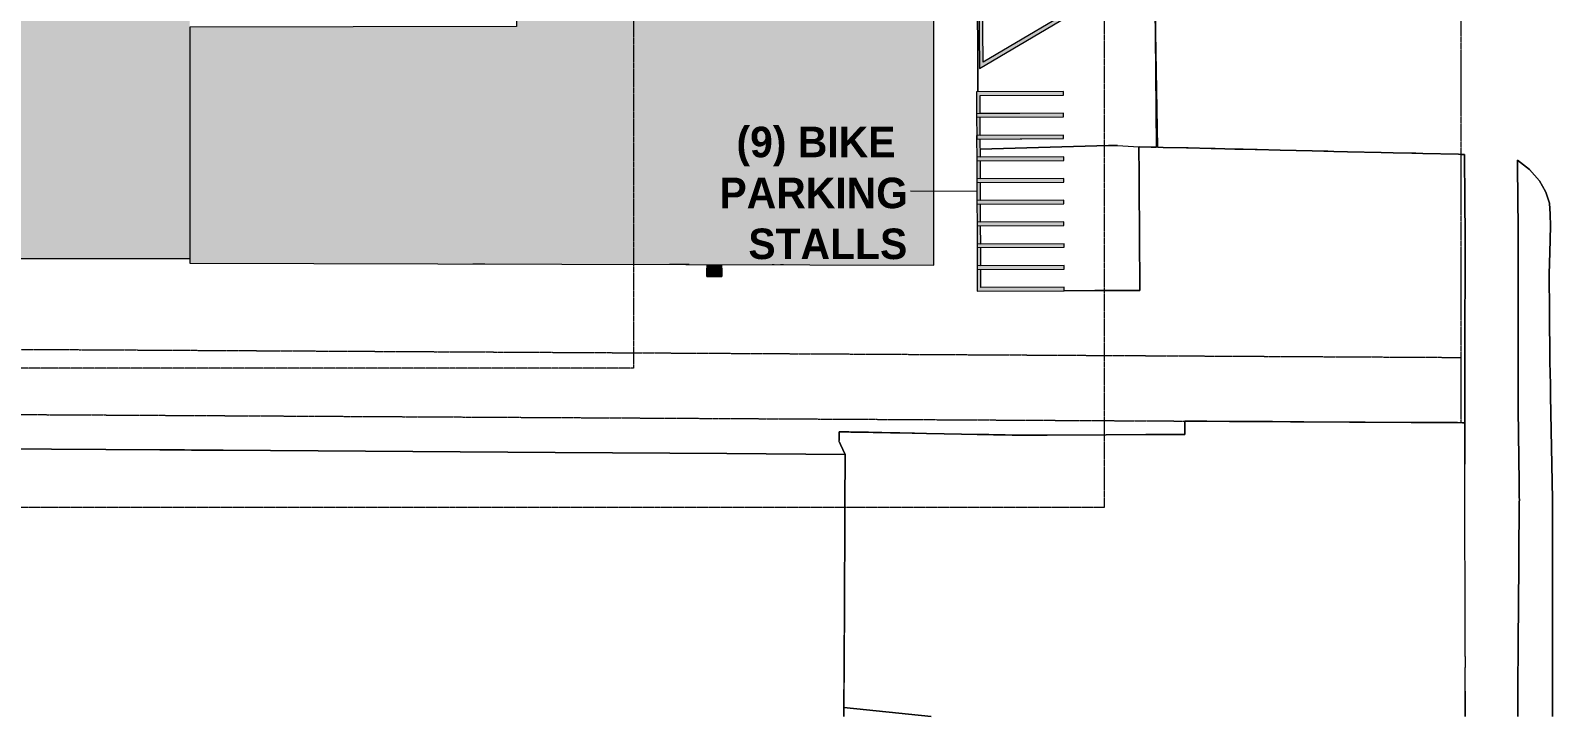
# Model space of a CAD drawing. Header units: inches. Extents: x -5728 to 634, y 9881 to 15115.
# Drawn here: x -2115 to -434, y 9881 to 10639 of the extents above; entities that cross this region are included whole.
import ezdxf

# ---------------------------------------------------------------- set-up
doc = ezdxf.new("R2010")
doc.units = ezdxf.units.IN
doc.header["$MEASUREMENT"] = 0
doc.linetypes.add('Aligning Line 1_8_', pattern=[0.25, 0.125, -0.125])
doc.linetypes.add('Double Dash 3_8_', pattern=[1, 0.375, -0.125, 0.125, -0.125, 0.125, -0.125])
for name, color, linetype, lineweight in [('A-ROOF', 132, 'Continuous', 9), ('C-PRKG', 3, 'Continuous', 9), ('C-PRKG-IDEN', 70, 'Continuous', 9), ('C-PROP-LINE', 91, 'Double Dash 3_8_', 9), ('C-TOPO', 7, 'Continuous', 9), ('E-LITE-EQPM', 33, 'Continuous', 9), ('G-ANNO-SYMB', 111, 'Aligning Line 1_8_', 9)]:
    doc.layers.add(name, color=color, linetype=linetype, lineweight=lineweight)
doc.styles.add('Century Gothic_B', font='GOTHICB.TTF', dxfattribs={"height": 33.75})

# ---------------------------------------------------------------- blocks, each defined once
blk = doc.blocks.new('Walls 1 - Walls 1-1277454-SITE PLAN')
at = {"layer": 'A-ROOF'}
blk.add_hatch(color=254, dxfattribs=at).paths.add_polyline_path([(-1117.1, 10379.2), (-1117, 11208.4), (-1069, 11208.4), (-1069, 11353), (-1117, 11353), (-1116.8, 12482.2), (-2175.1, 12482.3), (-2175.2, 12169.9), (-1958, 12169), (-1956.8, 11915.8), (-1585.5, 11918.8), (-1585.5, 11774.1), (-1577.8, 11774.1), (-1577.8, 10643), (-1938.6, 10642.4), (-1938.6, 10381.4), (-1197.1, 10379.4)], flags=0)
for p, q in [((-2175.1, 12482.3), (-2175.2, 12169.9)), ((-1116.8, 12482.2), (-2175.1, 12482.3)), ((-1117, 11353), (-1116.8, 12482.2)), ((-2175.2, 12169.9), (-1958, 12169)), ((-1958, 12169), (-1956.8, 11915.8)), ((-1956.8, 11915.8), (-1585.5, 11918.9)), ((-1585.5, 11918.9), (-1585.5, 11774.1)), ((-1585.5, 11774.1), (-1577.8, 11774.1)), ((-1577.8, 11774.1), (-1577.8, 11039.7)), ((-1069, 11353), (-1117, 11353)), ((-1069, 11208.4), (-1069, 11353)), ((-1117.1, 10379.2), (-1117, 11208.4)), ((-1117, 11208.4), (-1069, 11208.4)), ((-1577.8, 11002.4), (-1577.8, 10643)), ((-1577.8, 10643), (-1938.6, 10642.4)), ((-1938.6, 10642.4), (-1938.6, 10381.4)), ((-1938.6, 10381.4), (-1117.1, 10379.2))]:
    blk.add_line(p, q, dxfattribs=at)
blk = doc.blocks.new('321723 - Pavement Markings - Parking - Angled - EXISTING _8X18_ 60º-1525067-SITE PLAN')
at = {"layer": 'C-PRKG'}
h = blk.add_hatch(color=254, dxfattribs=at)
h.paths.add_polyline_path([(0, 0), (108, -187.1), (111.5, -185.1), (6.9, -4), (113.1, -4), (110.9, 0), (5.5, 0)], flags=0)
h.paths.add_polyline_path([(114.3, -2), (117.8, -4), (115.4, 0)], flags=0)
h.paths.add_polyline_path([(117.8, -4), (218.9, -187.1), (222.3, -185.1), (136.5, -36.4)], flags=0)
h = blk.add_hatch(color=254, dxfattribs=at)
h.paths.add_polyline_path([(110.9, 0), (218.9, -187.1), (117.8, -4), (114.3, -2), (115.5, 0), (113.2, 0)], flags=0)
h.paths.add_polyline_path([(115.5, 0), (117.8, -4), (224, -4), (221.7, 0), (159.1, 0)], flags=0)
h.paths.add_polyline_path([(225.2, -2), (228.6, -4), (226.3, 0), (225.6, -1.2)], flags=0)
h.paths.add_polyline_path([(228.6, -4), (329.7, -187.1), (333.2, -185.1), (257.3, -53.7)], flags=0)
h = blk.add_hatch(color=254, dxfattribs=at)
h.paths.add_polyline_path([(221.7, 0), (329.7, -187.1), (228.6, -4), (225.2, -2), (226.3, 0), (224.1, 0)], flags=0)
h.paths.add_polyline_path([(226.3, 0), (228.6, -4), (334.9, -4), (440.6, -187.1), (444, -185.1), (337.2, 0), (238, 0)], flags=0)
for p, q in [((0, 0), (108, -187.1)), ((115.5, 0), (0, 0)), ((110.9, 0), (218.9, -187.1)), ((226.3, 0), (110.9, 0)), ((222.3, -185.1), (115.5, 0)), ((221.7, 0), (329.7, -187.1)), ((337.2, 0), (221.7, 0)), ((333.2, -185.1), (226.3, 0)), ((444, -185.1), (337.2, 0)), ((111.5, -185.1), (6.9, -4)), ((6.9, -4), (113.2, -4)), ((113.2, -4), (218.9, -187.1)), ((222.3, -185.1), (117.8, -4)), ((117.8, -4), (224, -4)), ((224, -4), (329.7, -187.1)), ((333.2, -185.1), (228.6, -4)), ((228.6, -4), (334.9, -4)), ((334.9, -4), (440.6, -187.1)), ((108, -187.1), (111.5, -185.1)), ((218.9, -187.1), (222.3, -185.1)), ((218.9, -187.1), (222.3, -185.1)), ((329.7, -187.1), (333.2, -185.1)), ((329.7, -187.1), (333.2, -185.1)), ((440.6, -187.1), (444, -185.1))]:
    blk.add_line(p, q, dxfattribs=at)
blk = doc.blocks.new('321723 - Pavement Markings - Parking - Angled - BIKE PARKING-1534504-SITE PLAN')
at = {"layer": 'C-PRKG'}
h = blk.add_hatch(color=256, dxfattribs=at)
h.paths.add_polyline_path([(24, 0), (24, 4), (4, 4), (4, 96), (0, 96), (0, 0), (4, 0)], flags=0)
h.paths.add_polyline_path([(28, 0), (28, 4), (24.1, 0), (27.4, 0.6), (28, 0)], flags=0)
h = blk.add_hatch(color=256, dxfattribs=at)
h.paths.add_polyline_path([(28, 4), (28, 96), (24, 96), (24, 0), (27.3, 3.3)], flags=0)
h.paths.add_polyline_path([(28, 0), (27.4, 0.6), (24, 0), (28, 0)], flags=0)
h.paths.add_polyline_path([(48, 0), (48, 4), (28, 4), (28, 0), (43.2, 0)], flags=0)
h.paths.add_polyline_path([(52, 0), (52, 4), (48, 0), (52, 0)], flags=0)
h = blk.add_hatch(color=256, dxfattribs=at)
h.paths.add_polyline_path([(52, 4), (52, 96), (48, 96), (48.1, 0.1), (49.8, 1.8)], flags=0)
h.paths.add_polyline_path([(72, 0), (72, 4), (52, 4), (52, 0), (64.9, 0)], flags=0)
h.paths.add_polyline_path([(76, 0), (76, 4), (72.1, 0), (75.4, 0.6), (76, 0)], flags=0)
h = blk.add_hatch(color=256, dxfattribs=at)
h.paths.add_polyline_path([(76, 4), (76, 96), (72, 96), (72, 0), (75.7, 3.7)], flags=0)
h.paths.add_polyline_path([(76, 0), (75.4, 0.6), (72, 0), (76, 0)], flags=0)
h.paths.add_polyline_path([(96, 0), (96, 4), (76, 4), (76, 0), (81.4, 0)], flags=0)
h.paths.add_polyline_path([(100, 0), (100, 4), (96.1, 0), (99.4, 0.6), (100, 0)], flags=0)
h = blk.add_hatch(color=256, dxfattribs=at)
h.paths.add_polyline_path([(100, 4), (100, 96), (96, 96), (96, 0), (97.6, 1.6)], flags=0)
h.paths.add_polyline_path([(100, 0), (99.4, 0.6), (96, 0), (100, 0)], flags=0)
h.paths.add_polyline_path([(120, 0), (120, 4), (100, 4), (100, 0), (117.5, 0)], flags=0)
h.paths.add_polyline_path([(124, 0), (124, 4), (120.1, 0), (123.4, 0.6), (124, 0)], flags=0)
h = blk.add_hatch(color=256, dxfattribs=at)
h.paths.add_polyline_path([(124, 4), (124, 96), (120, 96), (120, 0), (121.8, 1.8)], flags=0)
h.paths.add_polyline_path([(124, 0), (123.4, 0.6), (120, 0), (124, 0)], flags=0)
h.paths.add_polyline_path([(144, 0), (144, 4), (124, 4), (124, 0), (141.5, 0)], flags=0)
h.paths.add_polyline_path([(148, 0), (148, 4), (144, 0), (148, 0)], flags=0)
h = blk.add_hatch(color=256, dxfattribs=at)
h.paths.add_polyline_path([(148, 4), (148, 96), (144, 96), (144, 0), (145.7, 1.7)], flags=0)
h.paths.add_polyline_path([(168, 0), (168, 4), (148, 4), (148, 0), (156.9, 0)], flags=0)
h.paths.add_polyline_path([(172, 0), (172, 4), (168.1, 0), (171.4, 0.6), (172, 0)], flags=0)
h = blk.add_hatch(color=256, dxfattribs=at)
h.paths.add_polyline_path([(172, 4), (172, 96), (168, 96), (168.1, 0.1), (169.8, 1.8)], flags=0)
h.paths.add_polyline_path([(172, 0), (171.4, 0.6), (168, 0), (172, 0)], flags=0)
h.paths.add_polyline_path([(192, 0), (192, 4), (172, 4), (172, 0)], flags=0)
h.paths.add_polyline_path([(196, 0), (196, 4), (192.1, 0), (195.4, 0.6), (196, 0)], flags=0)
h = blk.add_hatch(color=256, dxfattribs=at)
h.paths.add_polyline_path([(196, 4), (196, 96), (192, 96), (192, 0), (193.8, 1.8)], flags=0)
h.paths.add_polyline_path([(196, 0), (195.4, 0.6), (192, 0), (196, 0)], flags=0)
h.paths.add_polyline_path([(220, 0), (219.9, 96), (216, 96), (216, 4), (196, 4), (196, 0), (220, 0)], flags=0)
for p, q in [((4, 96), (0, 96)), ((0, 96), (0, 0)), ((4, 4), (4, 96)), ((28, 96), (24, 96)), ((24, 96), (24, 0)), ((28, 96), (24, 96)), ((24, 96), (24, 4)), ((28, 4), (28, 96)), ((28, 0), (28, 96)), ((52, 96), (48, 96)), ((48, 96), (48, 0)), ((52, 96), (48, 96)), ((48, 96), (48, 4)), ((52, 4), (52, 96)), ((52, 0), (52, 96)), ((76, 96), (72, 96)), ((72, 96), (72, 0)), ((76, 96), (72, 96)), ((72, 96), (72, 4)), ((76, 4), (76, 96)), ((76, 0), (76, 96)), ((100, 96), (96, 96)), ((96, 96), (96, 0)), ((100, 96), (96, 96)), ((96, 96), (96, 4)), ((100, 4), (100, 96)), ((100, 0), (100, 96)), ((124, 96), (120, 96)), ((120, 96), (120, 0)), ((124, 96), (120, 96)), ((120, 96), (120, 4)), ((124, 4), (124, 96)), ((124, 0), (124, 96)), ((148, 96), (144, 96)), ((144, 96), (144, 0)), ((148, 96), (144, 96)), ((144, 96), (144, 4)), ((148, 4), (148, 96)), ((148, 0), (148, 96)), ((172, 96), (168, 96)), ((168, 96), (168, 0)), ((172, 96), (168, 96)), ((168, 96), (168, 4)), ((172, 4), (172, 96)), ((172, 0), (172, 96)), ((196, 96), (192, 96)), ((192, 96), (192, 0)), ((196, 96), (192, 96)), ((192, 96), (192, 4)), ((196, 4), (196, 96)), ((196, 0), (196, 96)), ((220, 96), (216, 96)), ((216, 96), (216, 4)), ((220, 0), (220, 96)), ((24, 4), (4, 4)), ((48, 4), (28, 4)), ((72, 4), (52, 4)), ((96, 4), (76, 4)), ((120, 4), (100, 4)), ((144, 4), (124, 4)), ((168, 4), (148, 4)), ((192, 4), (172, 4)), ((216, 4), (196, 4)), ((0, 0), (28, 0)), ((24, 0), (52, 0)), ((48, 0), (76, 0)), ((72, 0), (100, 0)), ((96, 0), (124, 0)), ((120, 0), (148, 0)), ((144, 0), (172, 0)), ((168, 0), (196, 0)), ((192, 0), (220, 0))]:
    blk.add_line(p, q, dxfattribs=at)
blk = doc.blocks.new('Pathway_Cooper_Streetworks_WKP_Pak_Glass - EXISTING LIGHT-V13-SITE PLAN')
at = {"layer": 'E-LITE-EQPM'}
for points in [[(-1351.1, 10367.1), (-1351, 10375.9), (-1351.5, 10375.7), (-1351.5, 10367.4), (-1367.4, 10367.6), (-1367.4, 10375.9), (-1367.8, 10375.9), (-1367.8, 10367.2), (-1351.5, 10367.1)], [(-1351.6, 10367.5), (-1351.5, 10379.8), (-1367.3, 10379.9), (-1367.3, 10367.5)], [(-1351.1, 10366.8), (-1351.1, 10367.1), (-1367.8, 10367.2), (-1367.8, 10366.8), (-1351.5, 10366.8)], [(-1351.5, 10367.4), (-1351.6, 10367.5), (-1351.5, 10367.4)]]:
    blk.add_hatch(color=256, dxfattribs=at).paths.add_polyline_path(points, flags=0)
for p, q in [((-1367.8, 10367.2), (-1367.8, 10375.9)), ((-1367.8, 10375.9), (-1367.3, 10375.9)), ((-1367.4, 10367.6), (-1367.4, 10375.8)), ((-1367.3, 10367.5), (-1367.3, 10379.9)), ((-1351.5, 10379.8), (-1351.6, 10367.5)), ((-1351.5, 10375.9), (-1351, 10375.9)), ((-1351.5, 10375.7), (-1351.5, 10367.6)), ((-1351, 10375.9), (-1351.1, 10367.1)), ((-1367.8, 10367.2), (-1351.1, 10367.1)), ((-1367.8, 10366.8), (-1367.8, 10367.2)), ((-1367.8, 10366.8), (-1351.1, 10366.8)), ((-1367.4, 10367.5), (-1367.4, 10367.6)), ((-1367.4, 10367.5), (-1351.5, 10367.4)), ((-1367.3, 10367.5), (-1351.6, 10367.5)), ((-1351.5, 10367.6), (-1351.5, 10367.4)), ((-1351.1, 10367.1), (-1351.1, 10366.8))]:
    blk.add_line(p, q, dxfattribs=at)
blk = doc.blocks.new('Family - ___-1416994-SITE PLAN')
at = {"layer": 'C-PROP-LINE'}
for p, q in [((-534.6, 10205.4), (-534.1, 14245.7)), ((-3220.3, 10220.5), (-534.6, 10205.4))]:
    blk.add_line(p, q, dxfattribs=at)
blk = doc.blocks.new('Family - ___-1442676-SITE PLAN')
at = {"layer": 'C-PROP-LINE'}
blk.add_line((-2969.6, 10291.1), (-534.6, 10277.4), dxfattribs=at)

msp = doc.modelspace()

# ---------------------------------------------------------------- hatches: boundary and pattern name
at = {"layer": 'A-ROOF'}
msp.add_hatch(color=254, dxfattribs=at).paths.add_polyline_path([(-3217.2, 10386.8), (-1938.6, 10386.8), (-1938.6, 10783), (-3042.2, 10783), (-3042.2, 10639), (-3217.2, 10639), (-3217.2, 10534.9)], flags=0)

# ---------------------------------------------------------------- linework, layer by layer
msp.add_line((-3217.2, 10386.8), (-1938.6, 10386.8), dxfattribs=at)
at = {"layer": 'C-PRKG-IDEN'}
msp.add_line((-1069.9, 10460.9), (-1142.8, 10461), dxfattribs=at)
at = {"layer": 'C-TOPO'}
for p, q in [((-1068.4, 10603.4), (-1069, 10756.3)), ((-1069, 10756.3), (-1068.4, 10603.4)), ((-873.5, 10746.5), (-872.4, 10637.2)), ((-872.4, 10637.2), (-873.5, 10746.5)), ((-872.2, 10636.9), (-872.6, 10747.2)), ((-872.6, 10747.2), (-872.2, 10636.9)), ((-872.4, 10637.2), (-872.3, 10636.9)), ((-872.3, 10636.9), (-872.4, 10637.2)), ((-872.3, 10636.9), (-872.3, 10636.8)), ((-872.3, 10636.8), (-872.3, 10636.9)), ((-872.3, 10636.8), (-872.3, 10635.8)), ((-872.3, 10635.8), (-872.3, 10636.8)), ((-872.3, 10635.8), (-872.3, 10633.3)), ((-872.3, 10633.3), (-872.3, 10635.8)), ((-872.3, 10633.3), (-871, 10509.7)), ((-871, 10509.7), (-872.3, 10633.3)), ((-872.2, 10636.8), (-872.2, 10636.9)), ((-872.2, 10636.9), (-872.2, 10636.9)), ((-872.2, 10636.9), (-872.2, 10636.9)), ((-872.2, 10636.9), (-872.2, 10636.8)), ((-872.2, 10636.6), (-872.2, 10636.8)), ((-872.2, 10636.8), (-872.2, 10636.6)), ((-872.2, 10636.4), (-872.2, 10636.6)), ((-872.2, 10636.6), (-872.2, 10636.4)), ((-870, 10509.7), (-872.2, 10636.4)), ((-872.2, 10636.4), (-870, 10509.7)), ((-1068.3, 10588.2), (-1068.4, 10603.4)), ((-1068.4, 10603.4), (-1068.3, 10588.2)), ((-1068.3, 10570.7), (-1068.3, 10588.2)), ((-1068.3, 10588.2), (-1068.3, 10570.7)), ((-1065.7, 10507.6), (-924.2, 10511.4)), ((-924.2, 10511.4), (-1065.7, 10507.6)), ((-924.2, 10511.4), (-914.1, 10511.7)), ((-914.1, 10511.7), (-924.2, 10511.4)), ((-914.1, 10511.7), (-890.5, 10510.1)), ((-914.1, 10511.7), (-890.5, 10510.1)), ((-890.5, 10510.1), (-890.5, 10507.7)), ((-890.5, 10510.1), (-889.7, 10510.1)), ((-890.5, 10510.1), (-889.7, 10510.1)), ((-890.5, 10507.7), (-890.5, 10510.1)), ((-890.5, 10507.7), (-890.3, 10481.2)), ((-890.3, 10481.2), (-890.5, 10507.7)), ((-876.9, 10509.8), (-889.7, 10510.1)), ((-889.7, 10510.1), (-876.9, 10509.8)), ((-871, 10509.7), (-876.9, 10509.8)), ((-876.9, 10509.8), (-871, 10509.7)), ((-863.9, 10509.5), (-870, 10509.7)), ((-870, 10509.7), (-863.9, 10509.5)), ((-838, 10508.9), (-863.9, 10509.5)), ((-863.9, 10509.5), (-838, 10508.9)), ((-836.3, 10508.9), (-838, 10508.9)), ((-838, 10508.9), (-836.3, 10508.9)), ((-810.7, 10508.2), (-836.3, 10508.9)), ((-836.3, 10508.9), (-810.7, 10508.2)), ((-806.5, 10508.1), (-810.7, 10508.2)), ((-810.7, 10508.2), (-806.5, 10508.1)), ((-795.8, 10507.9), (-806.5, 10508.1)), ((-806.5, 10508.1), (-795.8, 10507.9)), ((-784.5, 10507.6), (-795.8, 10507.9)), ((-795.8, 10507.9), (-784.5, 10507.6)), ((-775.4, 10507.4), (-784.5, 10507.6)), ((-784.5, 10507.6), (-775.4, 10507.4)), ((-762.1, 10507.1), (-775.4, 10507.4)), ((-775.4, 10507.4), (-762.1, 10507.1)), ((-760, 10507), (-762.1, 10507.1)), ((-762.1, 10507.1), (-760, 10507)), ((-734.5, 10506.4), (-760, 10507)), ((-760, 10507), (-734.5, 10506.4)), ((-699.1, 10505.6), (-734.5, 10506.4)), ((-734.5, 10506.4), (-699.1, 10505.6)), ((-686.5, 10505.3), (-699.1, 10505.6)), ((-699.1, 10505.6), (-686.5, 10505.3)), ((-681.8, 10505.2), (-686.5, 10505.3)), ((-686.5, 10505.3), (-681.8, 10505.2)), ((-675.4, 10505), (-681.8, 10505.2)), ((-681.8, 10505.2), (-675.4, 10505)), ((-660.3, 10504.7), (-675.4, 10505)), ((-675.4, 10505), (-660.3, 10504.7)), ((-622.9, 10503.8), (-660.3, 10504.7)), ((-660.3, 10504.7), (-622.9, 10503.8)), ((-609.8, 10503.5), (-622.9, 10503.8)), ((-622.9, 10503.8), (-609.8, 10503.5)), ((-589.2, 10503), (-609.8, 10503.5)), ((-609.8, 10503.5), (-589.2, 10503)), ((-584.7, 10502.9), (-589.2, 10503)), ((-589.2, 10503), (-584.7, 10502.9)), ((-577, 10502.7), (-584.7, 10502.9)), ((-584.7, 10502.9), (-577, 10502.7)), ((-537.6, 10501.8), (-577, 10502.7)), ((-577, 10502.7), (-537.6, 10501.8)), ((-535.2, 10501.7), (-537.6, 10501.8)), ((-537.6, 10501.8), (-535.2, 10501.7)), ((-531, 10501.6), (-535.2, 10501.7)), ((-535.2, 10501.7), (-531, 10501.6)), ((-530.6, 10450.1), (-531, 10501.6)), ((-531, 10501.6), (-531, 10501.6)), ((-531, 10501.6), (-531, 10501.6)), ((-531, 10501.6), (-530.6, 10450.1)), ((-459.1, 10485.2), (-472.4, 10495.4)), ((-472.4, 10495.4), (-472.4, 10487.9)), ((-472.4, 10487.9), (-472.4, 10495.4)), ((-472.4, 10495.4), (-459.1, 10485.2)), ((-890.3, 10481.2), (-890.2, 10459.3)), ((-890.2, 10459.3), (-890.3, 10481.2)), ((-472.4, 10487.9), (-471.6, 10419.4)), ((-471.6, 10419.4), (-472.4, 10487.9)), ((-448.3, 10472.6), (-459.1, 10485.2)), ((-459.1, 10485.2), (-448.3, 10472.6)), ((-441.6, 10460.6), (-448.3, 10472.6)), ((-448.3, 10472.6), (-441.6, 10460.6)), ((-890.2, 10459.3), (-890.2, 10456.8)), ((-890.2, 10456.8), (-890.2, 10459.3)), ((-890.2, 10456.8), (-890.2, 10455.1)), ((-890.2, 10455.1), (-890.2, 10456.8)), ((-890.2, 10455.1), (-890.2, 10454.9)), ((-890.2, 10454.9), (-890.2, 10455.1)), ((-890.2, 10454.9), (-890.2, 10454.6)), ((-890.2, 10454.6), (-890.2, 10454.9)), ((-890.2, 10454.6), (-890.1, 10450.4)), ((-890.1, 10450.4), (-890.2, 10454.6)), ((-440.9, 10458.7), (-441.6, 10460.6)), ((-441.6, 10460.6), (-440.9, 10458.7)), ((-437.1, 10447.7), (-440.9, 10458.7)), ((-440.9, 10458.7), (-437.1, 10447.7)), ((-890.1, 10450.4), (-890, 10429.2)), ((-890, 10429.2), (-890.1, 10450.4)), ((-530.5, 10443.4), (-530.6, 10450.1)), ((-530.6, 10450.1), (-530.5, 10443.4)), ((-530.3, 10419.5), (-530.5, 10443.4)), ((-530.5, 10443.4), (-530.3, 10419.5)), ((-436.5, 10435.8), (-437.1, 10447.7)), ((-437.1, 10447.7), (-436.5, 10435.8)), ((-890, 10429.2), (-889.9, 10412.8)), ((-889.9, 10412.8), (-890, 10429.2)), ((-436.7, 10393.3), (-435.9, 10422.4)), ((-435.9, 10422.4), (-436.7, 10393.3)), ((-435.9, 10422.4), (-436.5, 10435.8)), ((-436.5, 10435.8), (-435.9, 10422.4)), ((-889.9, 10412.8), (-889.9, 10407.7)), ((-889.9, 10407.7), (-889.9, 10412.8)), ((-889.9, 10407.7), (-889.9, 10404.2)), ((-889.9, 10404.2), (-889.9, 10407.7)), ((-889.9, 10404.2), (-889.8, 10402.5)), ((-889.8, 10402.5), (-889.9, 10404.2)), ((-530.4, 10401.7), (-530.3, 10417.6)), ((-530.3, 10417.6), (-530.4, 10401.7)), ((-530.3, 10418.3), (-530.3, 10419.5)), ((-530.3, 10419.5), (-530.3, 10418.3)), ((-530.3, 10417.6), (-530.3, 10418.3)), ((-530.3, 10418.3), (-530.3, 10417.6)), ((-471.6, 10419.4), (-471.6, 10408.5)), ((-471.6, 10408.5), (-471.6, 10419.4)), ((-471.6, 10408.5), (-471.6, 10400.9)), ((-471.6, 10400.9), (-471.6, 10408.5)), ((-889.8, 10402.5), (-889.8, 10402.1)), ((-889.8, 10402.1), (-889.8, 10402.5)), ((-889.8, 10402.1), (-889.8, 10400.9)), ((-889.8, 10400.9), (-889.8, 10402.1)), ((-889.8, 10400.9), (-889.8, 10391.1)), ((-889.8, 10391.1), (-889.8, 10400.9)), ((-889.8, 10391.1), (-889.7, 10374.9)), ((-889.7, 10374.9), (-889.8, 10391.1)), ((-530.4, 10390.1), (-530.4, 10401.7)), ((-530.4, 10401.7), (-530.4, 10390.1)), ((-530.4, 10381.7), (-530.4, 10390.1)), ((-530.4, 10390.1), (-530.4, 10381.7)), ((-471.6, 10400.9), (-471.6, 10389.7)), ((-471.6, 10389.7), (-471.6, 10400.9)), ((-471.6, 10389.7), (-471.6, 10383.7)), ((-471.6, 10383.7), (-471.6, 10389.7)), ((-437.1, 10382), (-436.7, 10393.3)), ((-436.7, 10393.3), (-437.1, 10382)), ((-1612.9, 10380.5), (-1625.9, 10380.6)), ((-1408.4, 10380), (-1408.7, 10380)), ((-1408.7, 10380), (-1408.7, 10380)), ((-1387.2, 10379.9), (-1408.4, 10380)), ((-1293.8, 10379.7), (-1295.6, 10379.7)), ((-1293.3, 10379.7), (-1293.8, 10379.7)), ((-1282.9, 10379.6), (-1286.4, 10379.6)), ((-889.7, 10374.9), (-889.7, 10374.3)), ((-889.7, 10374.3), (-889.7, 10374.9)), ((-889.7, 10374.3), (-889.6, 10364.6)), ((-889.6, 10364.6), (-889.7, 10374.3)), ((-530.4, 10369.8), (-530.4, 10381.7)), ((-530.4, 10381.7), (-530.4, 10369.8)), ((-471.6, 10380.2), (-471.7, 10341)), ((-471.7, 10341), (-471.6, 10380.2)), ((-471.6, 10383.7), (-471.6, 10380.2)), ((-471.6, 10380.2), (-471.6, 10383.7)), ((-437.5, 10369), (-437.1, 10382)), ((-437.1, 10382), (-437.5, 10369)), ((-889.6, 10364.6), (-889.6, 10358.9)), ((-889.6, 10358.9), (-889.6, 10364.6)), ((-889.6, 10358.9), (-889.6, 10353.4)), ((-889.6, 10353.4), (-889.6, 10358.9)), ((-530.5, 10318.1), (-530.4, 10365.2)), ((-530.4, 10365.2), (-530.5, 10318.1)), ((-530.4, 10365.2), (-530.4, 10369.8)), ((-530.4, 10369.8), (-530.4, 10365.2)), ((-437.1, 10327.8), (-437.5, 10369)), ((-437.5, 10369), (-437.1, 10327.8)), ((-939.2, 10351.2), (-973, 10351.1)), ((-973, 10351.1), (-939.2, 10351.2)), ((-920.3, 10351.3), (-939.2, 10351.2)), ((-939.2, 10351.2), (-920.3, 10351.3)), ((-909.8, 10351.3), (-920.3, 10351.3)), ((-920.3, 10351.3), (-909.8, 10351.3)), ((-891.3, 10351.4), (-909.8, 10351.3)), ((-909.8, 10351.3), (-891.3, 10351.4)), ((-891.2, 10351.4), (-891.3, 10351.4)), ((-891.3, 10351.4), (-891.2, 10351.4)), ((-890.7, 10351.4), (-891.2, 10351.4)), ((-891.2, 10351.4), (-890.7, 10351.4)), ((-889.6, 10351.4), (-890.7, 10351.4)), ((-890.7, 10351.4), (-889.6, 10351.4)), ((-889.6, 10353.4), (-889.6, 10351.4)), ((-889.6, 10351.4), (-889.6, 10353.4)), ((-471.7, 10341), (-471.7, 10325.4)), ((-471.7, 10325.4), (-471.7, 10341)), ((-471.7, 10325.4), (-471.7, 10282.2)), ((-471.7, 10282.2), (-471.7, 10325.4)), ((-437.1, 10323.8), (-437.1, 10327.8)), ((-437.1, 10327.8), (-437.1, 10323.8)), ((-436.7, 10277.8), (-437.1, 10323.8)), ((-437.1, 10323.8), (-436.7, 10277.8)), ((-530.6, 10216.6), (-530.5, 10314)), ((-530.5, 10314), (-530.6, 10216.6)), ((-530.5, 10314), (-530.5, 10318.1)), ((-530.5, 10318.1), (-530.5, 10314)), ((-471.7, 10282.2), (-471.8, 10247.5)), ((-471.8, 10247.5), (-471.7, 10282.2)), ((-436.6, 10268.7), (-436.7, 10277.8)), ((-436.7, 10277.8), (-436.6, 10268.7)), ((-436.5, 10263.8), (-436.6, 10268.7)), ((-436.6, 10268.7), (-436.5, 10263.8)), ((-436.1, 10243.8), (-436.5, 10263.8)), ((-436.5, 10263.8), (-436.1, 10243.8)), ((-471.8, 10247.5), (-471.8, 10229)), ((-471.8, 10229), (-471.8, 10247.5)), ((-436, 10237.1), (-436.1, 10243.8)), ((-436.1, 10243.8), (-436, 10237.1)), ((-435.9, 10235), (-436, 10237.1)), ((-436, 10237.1), (-435.9, 10235)), ((-471.8, 10229), (-471.8, 10219.9)), ((-471.8, 10219.9), (-471.8, 10229)), ((-471.8, 10219.9), (-470.7, 10139.2)), ((-470.7, 10139.2), (-471.8, 10219.9)), ((-433.8, 10120.8), (-435.9, 10235)), ((-435.9, 10235), (-433.8, 10120.8)), ((-840, 10202.4), (-840, 10207.1)), ((-840, 10207.1), (-821.4, 10207)), ((-821.4, 10207), (-840, 10207.1)), ((-840, 10207.1), (-840, 10202.4)), ((-840, 10192.4), (-840, 10202.4)), ((-840, 10202.4), (-840, 10192.4)), ((-821.4, 10207), (-815.5, 10206.9)), ((-815.5, 10206.9), (-821.4, 10207)), ((-815.5, 10206.9), (-790.6, 10206.8)), ((-790.6, 10206.8), (-815.5, 10206.9)), ((-790.6, 10206.8), (-743.2, 10206.5)), ((-743.2, 10206.5), (-790.6, 10206.8)), ((-743.2, 10206.5), (-723.2, 10206.4)), ((-723.2, 10206.4), (-743.2, 10206.5)), ((-723.2, 10206.4), (-715.3, 10206.4)), ((-715.3, 10206.4), (-723.2, 10206.4)), ((-715.3, 10206.4), (-708.3, 10206.3)), ((-708.3, 10206.3), (-715.3, 10206.4)), ((-708.3, 10206.3), (-657.9, 10206)), ((-657.9, 10206), (-708.3, 10206.3)), ((-657.9, 10206), (-640.6, 10206)), ((-640.6, 10206), (-657.9, 10206)), ((-640.6, 10206), (-572.2, 10205.6)), ((-572.2, 10205.6), (-640.6, 10206)), ((-572.2, 10205.6), (-538.7, 10205.4)), ((-538.7, 10205.4), (-572.2, 10205.6)), ((-538.7, 10205.4), (-533.1, 10205.3)), ((-533.1, 10205.3), (-538.7, 10205.4)), ((-533.1, 10205.3), (-530.6, 10205.3)), ((-530.6, 10205.3), (-533.1, 10205.3)), ((-530.6, 10215.8), (-530.6, 10216.6)), ((-530.6, 10216.6), (-530.6, 10215.8)), ((-530.6, 10211.1), (-530.6, 10215.8)), ((-530.6, 10215.8), (-530.6, 10211.1)), ((-530.6, 10203.1), (-530.6, 10211.1)), ((-530.6, 10211.1), (-530.6, 10159.6)), ((-530.6, 10205.3), (-530.6, 10203.1)), ((-530.5, 10159), (-530.6, 10205.3)), ((-1221.5, 10194.4), (-1221.5, 10195.3)), ((-1221.5, 10195.3), (-1211, 10195.1)), ((-1211, 10195.1), (-1221.5, 10195.3)), ((-1221.5, 10195.3), (-1221.5, 10194.4)), ((-1221.5, 10191.6), (-1221.5, 10194.4)), ((-1221.5, 10194.4), (-1221.5, 10191.6)), ((-1221.5, 10188.5), (-1221.5, 10191.6)), ((-1221.5, 10191.6), (-1221.5, 10188.5)), ((-1221.5, 10188.2), (-1221.5, 10188.5)), ((-1221.5, 10188.5), (-1221.5, 10188.2)), ((-1221.5, 10187.9), (-1221.5, 10188.2)), ((-1221.5, 10188.2), (-1221.5, 10187.9)), ((-1221.5, 10185.6), (-1221.5, 10187.9)), ((-1221.5, 10187.9), (-1221.5, 10185.6)), ((-1221.5, 10184.3), (-1221.5, 10185.6)), ((-1221.5, 10184.3), (-1221.5, 10185.6)), ((-1211, 10195.1), (-1208.7, 10195)), ((-1208.7, 10195), (-1211, 10195.1)), ((-1208.7, 10195), (-1200.5, 10194.9)), ((-1200.5, 10194.9), (-1208.7, 10195)), ((-1200.5, 10194.9), (-1198.7, 10194.9)), ((-1198.7, 10194.9), (-1200.5, 10194.9)), ((-1198.7, 10194.9), (-1197.4, 10194.8)), ((-1197.4, 10194.8), (-1198.7, 10194.9)), ((-1197.4, 10194.8), (-1196, 10194.8)), ((-1196, 10194.8), (-1197.4, 10194.8)), ((-1196, 10194.8), (-1189, 10194.7)), ((-1189, 10194.7), (-1196, 10194.8)), ((-1189, 10194.7), (-1183.9, 10194.6)), ((-1183.9, 10194.6), (-1189, 10194.7)), ((-1183.9, 10194.6), (-1180.3, 10194.5)), ((-1180.3, 10194.5), (-1183.9, 10194.6)), ((-1180.3, 10194.5), (-1174.5, 10194.4)), ((-1174.5, 10194.4), (-1180.3, 10194.5)), ((-1174.5, 10194.4), (-1165, 10194.2)), ((-1165, 10194.2), (-1174.5, 10194.4)), ((-1165, 10194.2), (-1159.5, 10194.1)), ((-1159.5, 10194.1), (-1165, 10194.2)), ((-1159.5, 10194.1), (-1154.7, 10194)), ((-1154.7, 10194), (-1159.5, 10194.1)), ((-1154.7, 10194), (-1140.9, 10193.7)), ((-1140.9, 10193.7), (-1154.7, 10194)), ((-1140.9, 10193.7), (-1138.5, 10193.7)), ((-1138.5, 10193.7), (-1140.9, 10193.7)), ((-1138.5, 10193.7), (-1125, 10193.4)), ((-1125, 10193.4), (-1138.5, 10193.7)), ((-1125, 10193.4), (-1105.4, 10193.1)), ((-1105.4, 10193.1), (-1125, 10193.4)), ((-1105.4, 10193.1), (-1086.6, 10192.7)), ((-1086.6, 10192.7), (-1105.4, 10193.1)), ((-1086.6, 10192.7), (-1069, 10192.4)), ((-1069, 10192.4), (-1086.6, 10192.7)), ((-1069, 10192.4), (-1056.1, 10192.1)), ((-1056.1, 10192.1), (-1069, 10192.4)), ((-1056.1, 10192.1), (-1051, 10192)), ((-1051, 10192), (-1056.1, 10192.1)), ((-1051, 10192), (-1044.8, 10191.9)), ((-1044.8, 10191.9), (-1051, 10192)), ((-1044.8, 10191.9), (-1038.1, 10191.8)), ((-1038.1, 10191.8), (-1044.8, 10191.9)), ((-1038.1, 10191.8), (-1030.5, 10191.6)), ((-1030.5, 10191.6), (-1038.1, 10191.8)), ((-1030.5, 10191.6), (-1021.3, 10191.5)), ((-1021.3, 10191.5), (-1030.5, 10191.6)), ((-1021.3, 10191.5), (-1018.8, 10191.4)), ((-1018.8, 10191.4), (-1021.3, 10191.5)), ((-1018.8, 10191.4), (-1017.6, 10191.4)), ((-1017.6, 10191.4), (-1018.8, 10191.4)), ((-1017.6, 10191.4), (-1008.2, 10191.5)), ((-1008.2, 10191.5), (-1017.6, 10191.4)), ((-1008.2, 10191.5), (-1002.4, 10191.5)), ((-1002.4, 10191.5), (-1008.2, 10191.5)), ((-1002.4, 10191.5), (-991.8, 10191.6)), ((-991.8, 10191.6), (-1002.4, 10191.5)), ((-991.8, 10191.6), (-926.7, 10191.9)), ((-926.7, 10191.9), (-991.8, 10191.6)), ((-926.7, 10191.9), (-882.8, 10192.2)), ((-882.8, 10192.2), (-926.7, 10191.9)), ((-882.8, 10192.2), (-864.9, 10192.3)), ((-864.9, 10192.3), (-882.8, 10192.2)), ((-864.9, 10192.3), (-854.8, 10192.3)), ((-854.8, 10192.3), (-864.9, 10192.3)), ((-854.8, 10192.3), (-840, 10192.4)), ((-840, 10192.4), (-854.8, 10192.3)), ((-2594.9, 10179.6), (-1971.6, 10175.4)), ((-1971.6, 10175.4), (-2594.9, 10179.6)), ((-1971.6, 10175.4), (-1944.5, 10175.2)), ((-1944.5, 10175.2), (-1971.6, 10175.4)), ((-1944.5, 10175.2), (-1936.6, 10175.1)), ((-1936.6, 10175.1), (-1944.5, 10175.2)), ((-1936.6, 10175.1), (-1901.7, 10174.9)), ((-1901.7, 10174.9), (-1936.6, 10175.1)), ((-1901.7, 10174.9), (-1535, 10172.4)), ((-1535, 10172.4), (-1901.7, 10174.9)), ((-1535, 10172.4), (-1408.5, 10171.5)), ((-1408.5, 10171.5), (-1535, 10172.4)), ((-1408.5, 10171.5), (-1345.4, 10171.1)), ((-1345.4, 10171.1), (-1408.5, 10171.5)), ((-1345.4, 10171.1), (-1214.9, 10170.2)), ((-1214.9, 10170.2), (-1345.4, 10171.1)), ((-1221.3, 10183.8), (-1221.5, 10184.3)), ((-1221.5, 10184.3), (-1221.3, 10183.8)), ((-1220, 10181.1), (-1221.3, 10183.8)), ((-1221.3, 10183.8), (-1220, 10181.1)), ((-1214.9, 10170.2), (-1220, 10181.1)), ((-1220, 10181.1), (-1214.9, 10170.2)), ((-1215.2, 10114.4), (-1214.9, 10170.2)), ((-1214.9, 10170.2), (-1215.2, 10114.4)), ((-530.2, 9947.1), (-530.5, 10159)), ((-470.7, 10139.2), (-470.5, 10122.6)), ((-470.5, 10122.6), (-470.7, 10139.2)), ((-470.5, 10122.6), (-470.4, 10120.6)), ((-470.4, 10120.6), (-470.5, 10122.6)), ((-470.4, 10120.6), (-470.5, 10117.3)), ((-470.5, 10117.3), (-470.4, 10120.6)), ((-433.8, 10079.9), (-433.8, 10120.8)), ((-433.8, 10120.8), (-433.8, 10079.9)), ((-1215.3, 10104.3), (-1215.2, 10114.4)), ((-1215.2, 10114.4), (-1215.3, 10104.3)), ((-1215.3, 10092.7), (-1215.3, 10104.3)), ((-1215.3, 10104.3), (-1215.3, 10092.7)), ((-470.5, 10117.3), (-471.4, 9996.8)), ((-471.4, 9996.8), (-470.5, 10117.3)), ((-1215.4, 10079.8), (-1215.3, 10092.7)), ((-1215.3, 10092.7), (-1215.4, 10079.8)), ((-1215.7, 10023.3), (-1215.4, 10079.8)), ((-1215.4, 10079.8), (-1215.7, 10023.3)), ((-433.9, 10036.6), (-433.8, 10079.9)), ((-433.8, 10079.9), (-433.9, 10036.6)), ((-433.9, 10021.3), (-433.9, 10036.6)), ((-433.9, 10036.6), (-433.9, 10021.3)), ((-1215.8, 10000.8), (-1215.7, 10023.3)), ((-1215.7, 10023.3), (-1215.8, 10000.8)), ((-434, 9880.7), (-433.9, 10021.3)), ((-433.9, 10021.3), (-434, 9880.7)), ((-1216.4, 9880.7), (-1215.8, 10000.8)), ((-1215.8, 10000.8), (-1216.4, 9890.5)), ((-471.4, 9996.8), (-471.6, 9971.4)), ((-471.6, 9971.4), (-471.4, 9996.8)), ((-471.6, 9971.4), (-472.1, 9901.3)), ((-472.1, 9901.3), (-471.6, 9971.4)), ((-530.3, 9946.9), (-530.3, 9934.8)), ((-530.2, 9946.9), (-530.2, 9947.1)), ((-530.2, 9925.3), (-530.2, 9934.9)), ((-530.2, 9908.7), (-530.2, 9925.3)), ((-530.3, 9908.7), (-530.2, 9880.7)), ((-530.2, 9880.7), (-530.2, 9908.7)), ((-472.1, 9901.3), (-472.1, 9897.8)), ((-472.1, 9897.8), (-472.1, 9901.3)), ((-1120.1, 9880.7), (-1216.4, 9890.5)), ((-1216.4, 9890.5), (-1216.4, 9880.7)), ((-1216.4, 9890.5), (-1120.1, 9880.7)), ((-472.1, 9897), (-472.3, 9880.7)), ((-472.3, 9880.7), (-472.1, 9897)), ((-472.1, 9897.8), (-472.1, 9897.4)), ((-472.1, 9897.4), (-472.1, 9897.8)), ((-472.1, 9897.4), (-472.1, 9897)), ((-472.1, 9897), (-472.1, 9897.4))]:
    msp.add_line(p, q, dxfattribs=at)
at = {"layer": 'G-ANNO-SYMB'}
for p, q in [((-929, 12676.1), (-929, 10111.6)), ((-1448.5, 11927.3), (-1448.5, 10265.7)), ((-1448.5, 10265.7), (-4124.1, 10265.7)), ((-929, 10111.6), (-4352.7, 10111.6))]:
    msp.add_line(p, q, dxfattribs=at)

# ---------------------------------------------------------------- block references
at = {"layer": 'A-ROOF'}
msp.add_blockref('Walls 1 - Walls 1-1277454-SITE PLAN', (0, 0), dxfattribs=at)
at = {"layer": 'C-PRKG'}
for name, p, rotation in [('321723 - Pavement Markings - Parking - Angled - EXISTING _8X18_ 60º-1525067-SITE PLAN', (-1066.5, 10596.7), 90.58509403594148), ('321723 - Pavement Markings - Parking - Angled - BIKE PARKING-1534504-SITE PLAN', (-1069.9, 10570.7), 270.2337053765316)]:
    msp.add_blockref(name, p, dxfattribs=dict(at, rotation=rotation))
at = {"layer": 'C-PROP-LINE'}
for name in ['Family - ___-1416994-SITE PLAN', 'Family - ___-1442676-SITE PLAN']:
    msp.add_blockref(name, (0, 0), dxfattribs=at)
at = {"layer": 'E-LITE-EQPM'}
msp.add_blockref('Pathway_Cooper_Streetworks_WKP_Pak_Glass - EXISTING LIGHT-V13-SITE PLAN', (0, 0), dxfattribs=at)

# ---------------------------------------------------------------- texts
at = {"layer": 'C-PRKG-IDEN', "char_height": 33.75, "attachment_point": 1, "style": 'Century Gothic_B'}
for s, insert, width in [('(9) BIKE', (-1334.9, 10532.3), 209.07), ('PARKING', (-1353.7, 10476), 254.52), ('STALLS', (-1321.8, 10419.8), 178.391)]:
    msp.add_mtext(s, dxfattribs=dict(at, insert=insert, width=width))

doc.saveas('drawing.dxf')
